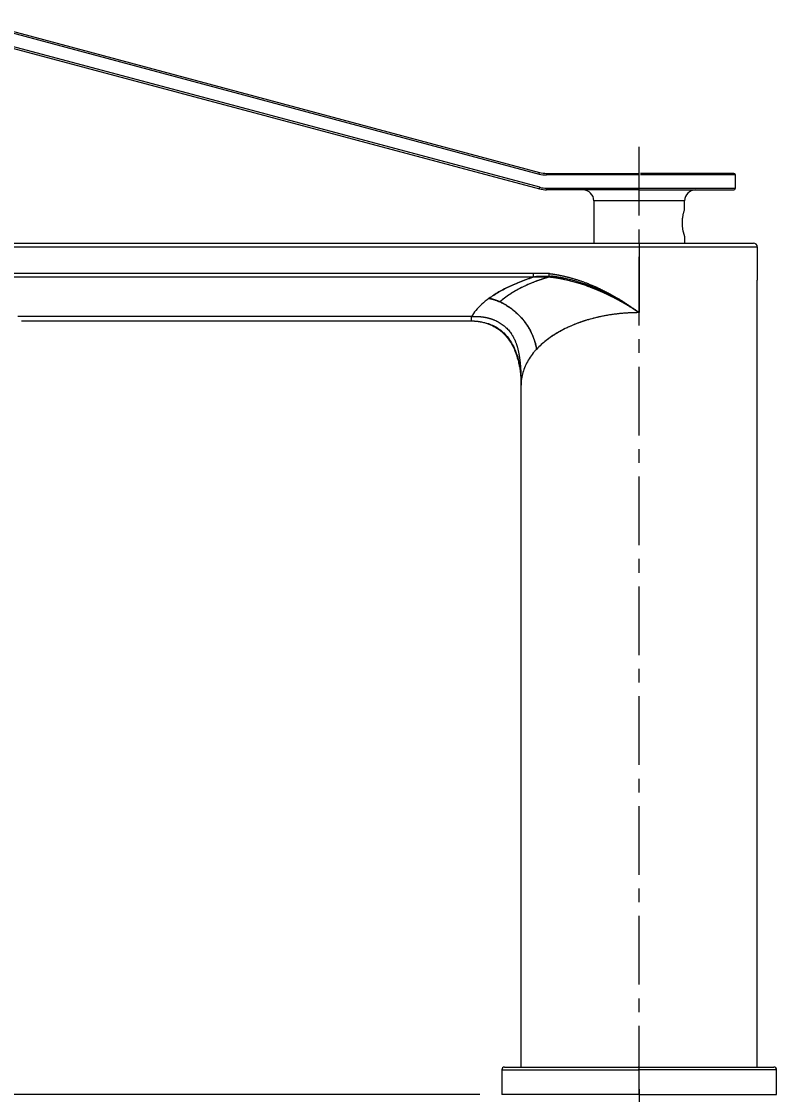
# Model space of a CAD drawing. Extents: x 2070 to 2860, y 0 to 579.
# Drawn here: x 2446.9 to 2584.4, y 273 to 468.4 of the extents above; entities that cross this region are included whole.
import ezdxf

# ---------------------------------------------------------------- set-up
doc = ezdxf.new("R2010")
doc.units = 0
doc.header["$LTSCALE"] = 10
doc.header["$MEASUREMENT"] = 0
doc.header["$PDMODE"] = 3
doc.header["$PDSIZE"] = -10
doc.linetypes.add('CENTER', pattern=[2, 1.25, -0.25, 0.25, -0.25])
doc.layers.get('0').update_dxf_attribs({"linetype": 'CONTINUOUS'})
doc.layers.get('DEFPOINTS').update_dxf_attribs({"linetype": 'CONTINUOUS'})
doc.layers.add('1', color=7, linetype='CONTINUOUS')
doc.layers.add('BODY', color=7, linetype='CONTINUOUS')
doc.styles.add('Daelim Dimension', font='NanumGothic.ttf')
doc.dimstyles.new('DEFAULT', dxfattribs={"dimscale": 2, "dimtxt": 2, "dimasz": 2, "dimexe": 0, "dimexo": 2, "dimgap": 1, "dimtad": 1, "dimdec": 0, "dimzin": 9, "dimdsep": 46, "dimtxsty": 'Daelim Dimension', "dimcen": 0.5, "dimclrd": 5, "dimclre": 5, "dimclrt": 256, "dimadec": 1, "dimazin": 0, "dimtfac": 1, "dimtdec": 0, "dimtix": 1, "dimtmove": 0, "dimatfit": 3, "dimfxl": 1, "dimtolj": 1, "dimtzin": 1, "dimlwd": 9, "dimlwe": 9, "dimarcsym": 0})

# ---------------------------------------------------------------- blocks, each defined once
blk = doc.blocks.new('*D7')
at = {"color": 5, "lineweight": 9, "ltscale": 0.5, "transparency": 16777216}
for p, q in [((2428.25, 403.49), (2428.25, 207.66)), ((2559.38, 274.05), (2559.38, 207.66)), ((2432.25, 209.66), (2555.38, 209.66))]:
    blk.add_line(p, q, dxfattribs=at)
at = {"color": 5, "ltscale": 0.5, "transparency": 16777216}
for points in [[(2432.25, 210.32), (2432.25, 208.99), (2428.25, 209.66)], [(2555.38, 210.32), (2555.38, 208.99), (2559.38, 209.66)]]:
    blk.add_solid(points, dxfattribs=at)
at = {"layer": 'DEFPOINTS', "color": 0, "ltscale": 0.5, "transparency": 16777216}
for p in [(2428.25, 407.49), (2559.38, 278.05), (2559.38, 209.66)]:
    blk.add_point(p, dxfattribs=at)
at = {"color": 7, "ltscale": 0.5, "transparency": 16777216, "insert": (2493.81, 217.11), "char_height": 10, "attachment_point": 5, "style": 'Daelim Dimension'}
blk.add_mtext('\\A1;131', dxfattribs=at)
blk = doc.blocks.new('*D8')
at = {"color": 5, "lineweight": 9, "ltscale": 0.5, "transparency": 16777216}
for p, q in [((2424.25, 407.49), (2387.24, 407.49)), ((2389.24, 403.49), (2389.24, 277.05)), ((2530.38, 273.05), (2387.24, 273.05))]:
    blk.add_line(p, q, dxfattribs=at)
at = {"color": 5, "ltscale": 0.5, "transparency": 16777216}
for points in [[(2388.57, 403.49), (2389.9, 403.49), (2389.24, 407.49)], [(2388.57, 277.05), (2389.9, 277.05), (2389.24, 273.05)]]:
    blk.add_solid(points, dxfattribs=at)
at = {"layer": 'DEFPOINTS', "color": 0, "ltscale": 0.5, "transparency": 16777216}
for p in [(2428.25, 407.49), (2389.24, 273.05), (2534.38, 273.05)]:
    blk.add_point(p, dxfattribs=at)
at = {"color": 7, "ltscale": 0.5, "transparency": 16777216, "insert": (2381.79, 340.27), "char_height": 10, "attachment_point": 5, "rotation": 90, "style": 'Daelim Dimension'}
blk.add_mtext('\\A1;134', dxfattribs=at)
blk = doc.blocks.new('*D10')
at = {"color": 5, "lineweight": 9, "ltscale": 0.5, "transparency": 16777216}
for p, q in [((2434.66, 468.4), (2348.86, 468.4)), ((2350.86, 464.4), (2350.86, 277.05)), ((2530.38, 273.05), (2348.86, 273.05))]:
    blk.add_line(p, q, dxfattribs=at)
at = {"color": 5, "ltscale": 0.5, "transparency": 16777216}
for points in [[(2350.19, 464.4), (2351.52, 464.4), (2350.86, 468.4)], [(2350.19, 277.05), (2351.52, 277.05), (2350.86, 273.05)]]:
    blk.add_solid(points, dxfattribs=at)
at = {"layer": 'DEFPOINTS', "color": 0, "ltscale": 0.5, "transparency": 16777216}
for p in [(2438.66, 468.4), (2350.86, 273.05), (2534.38, 273.05)]:
    blk.add_point(p, dxfattribs=at)
at = {"color": 7, "ltscale": 0.5, "transparency": 16777216, "insert": (2343.41, 370.72), "char_height": 10, "attachment_point": 5, "rotation": 90, "style": 'Daelim Dimension'}
blk.add_mtext('\\A1;195', dxfattribs=at)
blk = doc.blocks.new('*D12')
at = {"color": 5, "lineweight": 9, "ltscale": 0.5, "transparency": 16777216}
for p, q in [((2530.38, 273.05), (2387.24, 273.05)), ((2389.24, 269.05), (2389.24, 115.89)), ((2541.52, 111.89), (2387.24, 111.89))]:
    blk.add_line(p, q, dxfattribs=at)
at = {"color": 5, "ltscale": 0.5, "transparency": 16777216}
for points in [[(2388.57, 269.05), (2389.9, 269.05), (2389.24, 273.05)], [(2388.57, 115.89), (2389.9, 115.89), (2389.24, 111.89)]]:
    blk.add_solid(points, dxfattribs=at)
at = {"layer": 'DEFPOINTS', "color": 0, "ltscale": 0.5, "transparency": 16777216}
for p in [(2534.38, 273.05), (2389.24, 111.89), (2545.52, 111.89)]:
    blk.add_point(p, dxfattribs=at)
at = {"color": 7, "ltscale": 0.5, "transparency": 16777216, "insert": (2381.79, 192.47), "char_height": 10, "attachment_point": 5, "rotation": 90, "style": 'Daelim Dimension'}
blk.add_mtext('\\A1;490', dxfattribs=at)

msp = doc.modelspace()

# ---------------------------------------------------------------- linework, layer by layer
at = {"layer": '1', "color": 7, "linetype": 'Continuous', "lineweight": 13}
for p, q in [((2441.68, 467.28), (2541.16, 440.63)), ((2541.32, 438.21), (2441.06, 464.97)), ((2541.16, 440.63), (2541.24, 440.92)), ((2542.53, 440.75), (2542.53, 440.45)), ((2559.38, 440.45), (2542.53, 440.45)), ((2576.88, 440.45), (2559.62, 440.45)), ((2541.24, 437.92), (2541.32, 438.21)), ((2542.53, 438.05), (2542.53, 437.75)), ((2542.53, 438.05), (2559.38, 438.05)), ((2559.38, 438.05), (2576.88, 438.05)), ((2551.13, 435.75), (2551.13, 435.75)), ((2567.63, 435.75), (2551.13, 435.75)), ((2559.38, 428.05), (2559.38, 427.35)), ((2412.38, 427.35), (2559.38, 427.35)), ((2559.38, 427.35), (2580.88, 427.35)), ((2559.38, 427.35), (2559.38, 415.39)), ((2540.12, 422.51), (2413.88, 422.51)), ((2540.12, 421.87), (2413.88, 421.87)), ((2528.84, 414.66), (2446.3, 414.66)), ((2534.38, 277.55), (2559.22, 277.55)), ((2559.38, 277.55), (2559.22, 277.55)), ((2584.38, 277.55), (2559.38, 277.55))]:
    msp.add_line(p, q, dxfattribs=at)
at = {"layer": '1', "color": 7, "linetype": 'Continuous', "lineweight": 18}
for p, q in [((2441.76, 467.57), (2541.24, 440.92)), ((2441.33, 464.58), (2541.24, 437.92)), ((2542.53, 440.75), (2559.38, 440.75)), ((2576.58, 440.75), (2559.61, 440.75)), ((2576.88, 438.05), (2576.88, 440.45)), ((2559.38, 437.75), (2542.53, 437.75)), ((2559.38, 437.75), (2576.58, 437.75)), ((2551.13, 435.75), (2551.13, 428.05)), ((2567.63, 434.25), (2567.63, 435.75)), ((2412.38, 428.05), (2559.38, 428.05)), ((2559.38, 428.05), (2580.18, 428.05)), ((2567.63, 429.25), (2567.63, 428.05)), ((2580.88, 427.35), (2580.88, 421.3)), ((2540.12, 421.87), (2540.12, 422.51)), ((2580.88, 278.05), (2580.88, 418.8)), ((2446.95, 413.89), (2528.87, 413.89)), ((2537.87, 278.05), (2537.87, 402.21)), ((2534.38, 277.55), (2534.38, 273.05)), ((2534.88, 278.05), (2559.22, 278.05)), ((2559.38, 278.05), (2559.22, 278.05)), ((2559.38, 278.05), (2583.88, 278.05)), ((2584.38, 273.05), (2584.38, 277.55)), ((2559.38, 273.05), (2534.38, 273.05)), ((2559.38, 273.05), (2584.38, 273.05))]:
    msp.add_line(p, q, dxfattribs=at)
at = {"layer": '1', "color": 7, "linetype": 'Continuous', "lineweight": 13}
for centre, radius, start in [((2542.53, 445.75), 5.3, 255), ((2542.53, 442.75), 4.7, 255.0543)]:
    msp.add_arc(centre, radius, start, 270, dxfattribs=at)
at = {"layer": '1', "color": 7, "linetype": 'Continuous', "lineweight": 18}
for centre, radius, start, end in [((2542.53, 445.75), 5, 255, 270), ((2576.58, 440.45), 0.3, 0, 90), ((2542.53, 442.75), 5, 255.0543, 270), ((2549.13, 435.75), 2, 0, 90), ((2569.63, 435.75), 2, 90, 180), ((2576.58, 438.05), 0.3, 270, 0), ((2580.18, 427.35), 0.7, 0, 90), ((2534.88, 277.55), 0.5, 90, 180), ((2583.88, 277.55), 0.5, 0, 90)]:
    msp.add_arc(centre, radius, start, end, dxfattribs=at)
for points, degree, knots in [([(2567.61, 434.19), (2567.6, 434.18), (2567.6, 434.16), (2567.59, 434.13), (2567.58, 434.12), (2567.57, 434.09), (2567.57, 434.08), (2567.55, 434), (2567.52, 433.93), (2567.48, 433.8), (2567.47, 433.75), (2567.45, 433.69), (2567.45, 433.68), (2567.44, 433.65), (2567.43, 433.61), (2567.42, 433.57), (2567.4, 433.48), (2567.39, 433.43), (2567.36, 433.3), (2567.34, 433.24), (2567.32, 433.14), (2567.32, 433.1), (2567.31, 433.05), (2567.3, 433.03), (2567.3, 432.99), (2567.28, 432.9), (2567.27, 432.81), (2567.24, 432.66), (2567.23, 432.58), (2567.22, 432.42), (2567.21, 432.34), (2567.2, 432.24), (2567.2, 432.21), (2567.2, 432.17), (2567.19, 432.11), (2567.19, 432.05), (2567.19, 431.92), (2567.18, 431.75), (2567.19, 431.58), (2567.19, 431.48), (2567.19, 431.45), (2567.19, 431.41), (2567.19, 431.39), (2567.2, 431.33), (2567.2, 431.2), (2567.22, 431.08), (2567.23, 430.92), (2567.24, 430.84), (2567.26, 430.72), (2567.27, 430.69), (2567.28, 430.61), (2567.28, 430.57), (2567.3, 430.47), (2567.32, 430.4), (2567.34, 430.26), (2567.36, 430.19), (2567.37, 430.12), (2567.38, 430.1), (2567.39, 430.07), (2567.39, 430.06), (2567.4, 430.01), (2567.42, 429.92), (2567.44, 429.84), (2567.47, 429.74), (2567.48, 429.7), (2567.5, 429.63), (2567.51, 429.61), (2567.52, 429.58), (2567.52, 429.57), (2567.53, 429.55), (2567.54, 429.5), (2567.57, 429.43), (2567.59, 429.35), (2567.6, 429.31), (2567.61, 429.28), (2567.61, 429.28), (2567.62, 429.27), (2567.62, 429.26), (2567.62, 429.25), (2567.63, 429.25), (2567.63, 429.25)], 3, [0, 0, 0, 0, 0.028622, 0.028622, 0.04537, 0.04537, 0.062118, 0.062118, 0.12911, 0.12911, 0.162605, 0.162605, 0.170979, 0.170979, 0.179353, 0.196101, 0.196101, 0.229597, 0.229597, 0.263093, 0.263093, 0.279841, 0.279841, 0.288215, 0.288215, 0.296589, 0.330084, 0.330084, 0.36358, 0.36358, 0.397076, 0.397076, 0.40545, 0.40545, 0.413824, 0.430572, 0.430572, 0.464067, 0.497563, 0.497563, 0.505937, 0.505937, 0.514311, 0.514311, 0.531059, 0.564555, 0.564555, 0.598051, 0.598051, 0.614798, 0.614798, 0.631546, 0.631546, 0.665042, 0.665042, 0.698538, 0.698538, 0.706912, 0.706912, 0.715286, 0.715286, 0.732034, 0.76553, 0.76553, 0.799025, 0.799025, 0.815773, 0.815773, 0.824147, 0.824147, 0.832521, 0.866017, 0.899513, 0.933008, 0.933008, 0.949756, 0.949756, 0.966504, 0.966504, 1, 1, 1, 1]), ([(2567.61, 434.2), (2567.61, 434.2), (2567.61, 434.2), (2567.61, 434.21), (2567.61, 434.21), (2567.62, 434.23), (2567.62, 434.23), (2567.62, 434.24), (2567.63, 434.25), (2567.63, 434.25)], 3, [0, 0, 0, 0, 0.037538, 0.037538, 0.278154, 0.278154, 0.518769, 0.518769, 1, 1, 1, 1]), ([(2567.63, 429.25), (2567.63, 429.25), (2567.62, 429.25), (2567.62, 429.26), (2567.62, 429.26), (2567.62, 429.26)], 3, [0, 0, 0, 0, 0.801609, 0.801609, 1, 1, 1, 1]), ([(2532.04, 417.99), (2532.6, 418.39), (2533.8, 419.17), (2535.52, 420.06), (2537.02, 420.73), (2538.58, 421.35), (2539.83, 421.78), (2540.69, 422.05)], 3, [0, 0, 0, 0, 0.25, 0.5, 0.625, 0.75, 1, 1, 1, 1]), ([(2543.57, 422.05), (2543, 421.89), (2542.16, 421.64), (2541.06, 421.28), (2539.45, 420.68), (2537.46, 419.75), (2536.1, 418.96), (2535.09, 418.25), (2534.37, 417.65), (2534.03, 417.34)], 5, [0, 0, 0, 0, 0, 0, 0.25, 0.375, 0.5, 0.75, 1, 1, 1, 1, 1, 1]), ([(2540.69, 422.05), (2541.17, 422.05), (2541.89, 422.05), (2542.84, 422.05), (2543.32, 422.05), (2543.57, 422.05)], 3, [0, 0, 0, 0, 0.5, 0.75, 1, 1, 1, 1]), ([(2542.99, 421.91), (2542.99, 421.91), (2542.99, 421.92), (2543, 421.92), (2543, 421.93), (2543, 421.94), (2543, 421.95), (2543, 421.96), (2543, 421.97), (2543, 421.98), (2543, 421.99), (2543, 422), (2543, 422.01), (2543, 422.02), (2543, 422.03), (2543, 422.04), (2543, 422.05), (2543, 422.07), (2543.01, 422.08), (2543.01, 422.09), (2543.01, 422.1), (2543.01, 422.12), (2543.01, 422.13), (2543.01, 422.15), (2543.01, 422.17), (2543.01, 422.19), (2543.01, 422.21), (2543.02, 422.24), (2543.02, 422.26), (2543.02, 422.29), (2543.02, 422.32), (2543.02, 422.34), (2543.02, 422.37), (2543.03, 422.4), (2543.03, 422.42), (2543.03, 422.45), (2543.03, 422.48), (2543.03, 422.49), (2543.03, 422.5)], 3, [0, 0, 0, 0, 0.019017, 0.038299, 0.057846, 0.077655, 0.097726, 0.118056, 0.138645, 0.159489, 0.180587, 0.201935, 0.22353, 0.245369, 0.267447, 0.289762, 0.312307, 0.335079, 0.358073, 0.381282, 0.4047, 0.428322, 0.452141, 0.476151, 0.500342, 0.539867, 0.579319, 0.618666, 0.657877, 0.696922, 0.735773, 0.774399, 0.812774, 0.850871, 0.888665, 0.926133, 0.963252, 1, 1, 1, 1]), ([(2543.57, 422.05), (2544.29, 421.96), (2545.75, 421.72), (2548.75, 421.01), (2551.99, 419.84), (2555.25, 418.12), (2557.72, 416.56), (2559.38, 415.39)], 5, [0, 0, 0, 0, 0, 0, 0.25, 0.5, 1, 1, 1, 1, 1, 1]), ([(2542.93, 421.86), (2542.49, 421.74), (2542.05, 421.6), (2541.19, 421.31), (2540.76, 421.16), (2539.93, 420.84), (2539.52, 420.67), (2538.72, 420.32), (2538.33, 420.14), (2537.57, 419.76), (2537.2, 419.56), (2536.49, 419.15), (2536.15, 418.94), (2535.49, 418.5), (2535.17, 418.28), (2534.58, 417.82), (2534.3, 417.58), (2534.03, 417.34)], 3, [0, 0, 0, 0, 0.125, 0.125, 0.25, 0.25, 0.375, 0.375, 0.5, 0.5, 0.625, 0.625, 0.75, 0.75, 0.875, 0.875, 1, 1, 1, 1]), ([(2542.99, 421.91), (2542.99, 421.91), (2542.99, 421.9), (2542.99, 421.9), (2542.99, 421.9), (2542.98, 421.89), (2542.98, 421.89), (2542.97, 421.88), (2542.96, 421.88), (2542.94, 421.87), (2542.94, 421.87), (2542.93, 421.86)], 3, [0, 0, 0, 0, 0.125, 0.125, 0.25, 0.25, 0.5, 0.5, 0.75, 0.75, 1, 1, 1, 1]), ([(2580.88, 418.8), (2580.88, 418.8), (2580.87, 418.8), (2580.87, 418.83), (2580.87, 418.84), (2580.87, 418.86), (2580.87, 418.86), (2580.87, 418.88), (2580.87, 418.88), (2580.87, 418.92), (2580.87, 418.96), (2580.86, 419.02), (2580.86, 419.03), (2580.86, 419.05), (2580.86, 419.07), (2580.86, 419.11), (2580.86, 419.13), (2580.85, 419.22), (2580.85, 419.28), (2580.85, 419.37), (2580.85, 419.39), (2580.85, 419.42), (2580.85, 419.47), (2580.84, 419.57), (2580.84, 419.64), (2580.84, 419.7), (2580.84, 419.72), (2580.84, 419.76), (2580.84, 419.78), (2580.84, 419.88), (2580.84, 419.96), (2580.84, 420.09), (2580.84, 420.13), (2580.84, 420.19), (2580.84, 420.21), (2580.84, 420.25), (2580.84, 420.27), (2580.84, 420.37), (2580.84, 420.45), (2580.84, 420.54), (2580.84, 420.56), (2580.85, 420.6), (2580.85, 420.62), (2580.85, 420.67), (2580.85, 420.71), (2580.85, 420.81), (2580.85, 420.87), (2580.86, 420.96), (2580.86, 420.99), (2580.86, 421.04), (2580.86, 421.09), (2580.87, 421.13), (2580.87, 421.17), (2580.87, 421.19), (2580.87, 421.23), (2580.87, 421.26), (2580.87, 421.28), (2580.87, 421.28), (2580.87, 421.29), (2580.87, 421.29), (2580.87, 421.29), (2580.88, 421.3), (2580.88, 421.3)], 3, [0, 0, 0, 0, 0.062502, 0.062502, 0.093754, 0.093754, 0.109379, 0.109379, 0.125005, 0.125005, 0.187507, 0.187507, 0.203133, 0.203133, 0.218758, 0.218758, 0.25001, 0.25001, 0.312512, 0.312512, 0.328138, 0.328138, 0.343763, 0.375015, 0.406266, 0.406266, 0.421891, 0.421891, 0.437517, 0.437517, 0.500019, 0.500019, 0.531271, 0.531271, 0.546896, 0.546896, 0.562522, 0.562522, 0.625024, 0.625024, 0.64065, 0.64065, 0.656275, 0.656275, 0.687527, 0.687527, 0.750029, 0.750029, 0.78128, 0.78128, 0.812532, 0.843783, 0.843783, 0.875034, 0.875034, 0.937536, 0.937536, 0.953162, 0.953162, 0.968788, 0.968788, 1, 1, 1, 1]), ([(2540.72, 408.76), (2540.53, 409.84), (2540.02, 411.47), (2538.92, 413.54), (2537.37, 415.31), (2535.5, 416.61), (2534.53, 417.12), (2534.03, 417.34)], 5, [0, 0, 0, 0, 0, 0, 0.5, 0.75, 1, 1, 1, 1, 1, 1]), ([(2559.38, 415.39), (2558.33, 415.39), (2556.75, 415.33), (2554.6, 415.13), (2551.36, 414.56), (2547.36, 413.3), (2544.62, 411.96), (2542.64, 410.61), (2541.32, 409.4), (2540.72, 408.76)], 5, [0, 0, 0, 0, 0, 0, 0.25, 0.375, 0.5, 0.75, 1, 1, 1, 1, 1, 1]), ([(2528.74, 413.89), (2529.57, 413.9), (2531.08, 413.73), (2533.14, 412.97), (2534.77, 411.79), (2536.31, 409.91), (2537.3, 407.42), (2537.73, 405.43), (2537.83, 404.5)], 3, [0, 0, 0, 0, 0.171101, 0.322426, 0.457174, 0.582004, 0.811954, 1, 1, 1, 1]), ([(2528.74, 413.89), (2529.57, 413.9), (2531.08, 413.73), (2533.14, 412.97), (2534.77, 411.79), (2536.31, 409.91), (2537.3, 407.42), (2537.73, 405.43), (2537.83, 404.5)], 3, [0, 0, 0, 0, 0.171101, 0.322426, 0.457174, 0.582004, 0.811954, 1, 1, 1, 1]), ([(2528.84, 413.89), (2528.85, 413.89), (2528.88, 413.89), (2528.93, 413.89), (2528.98, 413.89), (2529.03, 413.89), (2529.08, 413.88), (2529.12, 413.88), (2529.17, 413.88), (2529.22, 413.88), (2529.27, 413.88), (2529.31, 413.87), (2529.36, 413.87), (2529.41, 413.87), (2529.45, 413.87), (2529.5, 413.86), (2529.55, 413.86), (2529.59, 413.86), (2529.64, 413.85), (2529.69, 413.85), (2529.73, 413.84), (2529.78, 413.84), (2529.82, 413.83), (2529.87, 413.83), (2529.91, 413.82), (2529.96, 413.82), (2530, 413.81), (2530.05, 413.81), (2530.09, 413.8), (2530.14, 413.8), (2530.18, 413.79), (2530.23, 413.78), (2530.27, 413.78), (2530.31, 413.77), (2530.36, 413.76), (2530.4, 413.75), (2530.45, 413.75), (2530.49, 413.74), (2530.53, 413.73), (2530.57, 413.72), (2530.62, 413.71), (2530.77, 413.68), (2531.02, 413.62), (2531.37, 413.53), (2531.7, 413.42), (2532.02, 413.31), (2532.35, 413.17), (2532.71, 413), (2533.09, 412.8), (2533.43, 412.59), (2533.81, 412.34), (2534.21, 412.03), (2534.62, 411.66), (2535.01, 411.26), (2535.39, 410.82), (2535.75, 410.33), (2536.06, 409.84), (2536.32, 409.37), (2536.55, 408.9), (2536.77, 408.4), (2536.96, 407.9), (2537.12, 407.42), (2537.26, 406.95), (2537.41, 406.38), (2537.56, 405.68), (2537.66, 405.08), (2537.72, 404.66), (2537.75, 404.44), (2537.77, 404.23), (2537.79, 404.03), (2537.8, 403.87), (2537.82, 403.73), (2537.83, 403.59), (2537.84, 403.45), (2537.84, 403.31), (2537.85, 403.18), (2537.86, 403.04), (2537.86, 402.9), (2537.87, 402.76), (2537.87, 402.62), (2537.87, 402.48), (2537.87, 402.34), (2537.87, 402.25), (2537.87, 402.21)], 3, [0, 0, 0, 0, 0.002908, 0.005808, 0.008701, 0.011586, 0.014464, 0.017334, 0.020197, 0.023053, 0.025901, 0.028742, 0.031575, 0.0344, 0.037219, 0.04003, 0.042833, 0.045629, 0.048418, 0.051199, 0.053973, 0.056739, 0.059498, 0.06225, 0.064994, 0.067731, 0.070461, 0.073183, 0.075899, 0.078606, 0.081307, 0.084, 0.086686, 0.089365, 0.092037, 0.094702, 0.097359, 0.100009, 0.102652, 0.105288, 0.107917, 0.110538, 0.133291, 0.155084, 0.175935, 0.195868, 0.214902, 0.241692, 0.267247, 0.291622, 0.31487, 0.348988, 0.382398, 0.415244, 0.450781, 0.487132, 0.524436, 0.554361, 0.585736, 0.618504, 0.653607, 0.681199, 0.710449, 0.741373, 0.788165, 0.839505, 0.851954, 0.864774, 0.877964, 0.891523, 0.899862, 0.908204, 0.916549, 0.924896, 0.933244, 0.941593, 0.949941, 0.958289, 0.966636, 0.974981, 0.983324, 0.991664, 1, 1, 1, 1]), ([(2540.72, 408.76), (2540.58, 408.61), (2540.14, 408.12), (2539.49, 407.27), (2538.85, 406.18), (2538.36, 405.07), (2538.03, 403.91), (2537.89, 402.95), (2537.87, 402.38), (2537.87, 402.21)], 3, [0, 0, 0, 0, 0.073954, 0.240673, 0.408118, 0.577092, 0.74782, 0.925174, 1, 1, 1, 1]), ([(2537.83, 404.57), (2537.83, 404.53), (2537.83, 404.44), (2537.84, 404.28), (2537.84, 404.1), (2537.85, 403.92), (2537.86, 403.74), (2537.86, 403.56), (2537.86, 403.4), (2537.87, 403.3), (2537.87, 403.26)], 3, [0, 0, 0, 0, 0.090395, 0.222546, 0.356858, 0.493329, 0.631956, 0.772738, 0.915674, 1, 1, 1, 1])]:
    msp.add_open_spline(points, degree=degree, knots=knots, dxfattribs=at)
for points, degree in [([(2543.03, 422.5), (2542.93, 422.5), (2542.73, 422.51), (2542.39, 422.51), (2542.01, 422.51), (2541.6, 422.51), (2541.15, 422.51), (2540.66, 422.51), (2540.31, 422.51), (2540.12, 422.51)], 3), ([(2542.93, 421.86), (2542.83, 421.87), (2542.63, 421.87), (2542.3, 421.87), (2541.93, 421.87), (2541.53, 421.87), (2541.1, 421.87), (2540.64, 421.87), (2540.3, 421.87), (2540.12, 421.87)], 3), ([(2532.04, 417.99), (2531.57, 417.64), (2530.7, 416.93), (2529.62, 415.81), (2529.07, 415.05), (2528.84, 414.66)], 3), ([(2534.03, 417.34), (2533.64, 417.52), (2533.25, 417.67), (2532.85, 417.8), (2532.44, 417.9), (2532.04, 417.99)], 5), ([(2537.85, 403.27), (2537.92, 402.98)], 1), ([(2537.85, 403.27), (2537.92, 402.98)], 1)]:
    msp.add_open_spline(points, degree=degree, dxfattribs=at)
at = {"layer": '1', "color": 7, "linetype": 'Continuous', "lineweight": 13}
for points, degree, knots in [([(2543.03, 422.5), (2544.44, 422.34), (2545.91, 421.99), (2547.74, 421.55), (2549.6, 420.86), (2551.86, 420.01), (2554.08, 418.8), (2556.68, 417.39), (2559.38, 415.39)], 2, [0, 0, 0, 0.25, 0.25, 0.5, 0.5, 0.75, 0.75, 1, 1, 1]), ([(2540.12, 421.87), (2539.46, 421.65), (2538.41, 421.28), (2537.02, 420.73), (2535.52, 420.06), (2533.8, 419.17), (2532.6, 418.39), (2532.04, 417.99)], 3, [0, 0, 0, 0, 0.206044, 0.33837, 0.470696, 0.735348, 1, 1, 1, 1]), ([(2542.99, 421.91), (2543.02, 421.91), (2543.07, 421.9), (2543.14, 421.89), (2543.21, 421.88), (2543.29, 421.88), (2543.36, 421.87), (2543.43, 421.86), (2543.51, 421.85), (2543.58, 421.84), (2543.65, 421.83), (2543.73, 421.82), (2543.8, 421.81), (2543.87, 421.8), (2543.95, 421.79), (2544.02, 421.78), (2544.09, 421.77), (2544.16, 421.76), (2544.24, 421.75), (2544.31, 421.74), (2544.38, 421.72), (2544.46, 421.71), (2544.53, 421.7), (2544.6, 421.69), (2544.68, 421.68), (2544.75, 421.66), (2544.82, 421.65), (2544.89, 421.64), (2544.97, 421.62), (2545.04, 421.61), (2545.11, 421.6), (2545.18, 421.58), (2545.26, 421.57), (2545.33, 421.55), (2545.4, 421.54), (2545.47, 421.53), (2545.55, 421.51), (2545.62, 421.5), (2545.69, 421.48), (2545.76, 421.46), (2545.84, 421.45), (2546.04, 421.4), (2546.38, 421.33), (2546.84, 421.21), (2547.3, 421.09), (2547.76, 420.96), (2548.12, 420.86), (2548.41, 420.77), (2548.66, 420.69), (2549.02, 420.58), (2549.48, 420.42), (2550.03, 420.23), (2550.44, 420.08), (2550.66, 419.99), (2550.68, 419.99), (2550.69, 419.98), (2550.71, 419.97), (2550.73, 419.97), (2550.76, 419.96), (2550.78, 419.95), (2550.81, 419.94), (2550.84, 419.92), (2550.87, 419.91), (2550.91, 419.9), (2550.94, 419.88), (2550.98, 419.87), (2551.02, 419.85), (2551.07, 419.83), (2551.11, 419.82), (2551.16, 419.8), (2551.21, 419.78), (2551.27, 419.75), (2551.32, 419.73), (2551.38, 419.71), (2551.44, 419.68), (2551.5, 419.66), (2551.56, 419.63), (2551.63, 419.61), (2551.7, 419.58), (2551.77, 419.55), (2551.84, 419.52), (2551.92, 419.49), (2551.99, 419.45), (2552.07, 419.42), (2552.16, 419.38), (2552.24, 419.35), (2552.32, 419.31), (2552.41, 419.27), (2552.5, 419.23), (2552.6, 419.19), (2552.69, 419.15), (2552.79, 419.1), (2552.89, 419.06), (2552.99, 419.01), (2553.09, 418.96), (2553.2, 418.91), (2553.3, 418.86), (2553.41, 418.81), (2553.52, 418.76), (2553.64, 418.7), (2553.75, 418.65), (2553.87, 418.59), (2553.99, 418.53), (2554.11, 418.47), (2554.24, 418.41), (2554.36, 418.35), (2554.49, 418.28), (2554.62, 418.21), (2554.75, 418.15), (2554.88, 418.08), (2555.02, 418.01), (2555.16, 417.93), (2555.3, 417.86), (2555.44, 417.78), (2555.58, 417.7), (2555.73, 417.62), (2555.87, 417.54), (2556.02, 417.46), (2556.17, 417.37), (2556.33, 417.29), (2556.48, 417.2), (2556.64, 417.11), (2556.8, 417.01), (2556.96, 416.92), (2557.12, 416.82), (2557.28, 416.73), (2557.45, 416.63), (2557.61, 416.52), (2557.78, 416.42), (2557.95, 416.31), (2558.13, 416.21), (2558.3, 416.1), (2558.47, 415.98), (2558.65, 415.87), (2558.83, 415.75), (2559.01, 415.63), (2559.19, 415.51), (2559.31, 415.43), (2559.38, 415.39)], 3, [0, 0, 0, 0, 0.004141, 0.008282, 0.012423, 0.016565, 0.020708, 0.024851, 0.028994, 0.033138, 0.037282, 0.041427, 0.045572, 0.049718, 0.053864, 0.058011, 0.062158, 0.066306, 0.070454, 0.074603, 0.078752, 0.082901, 0.087051, 0.091202, 0.095353, 0.099505, 0.103657, 0.107809, 0.111962, 0.116116, 0.12027, 0.124424, 0.128579, 0.132734, 0.13689, 0.141047, 0.145203, 0.149361, 0.153518, 0.157676, 0.161835, 0.165994, 0.192865, 0.219752, 0.246653, 0.273567, 0.300492, 0.309436, 0.324398, 0.345383, 0.372395, 0.405442, 0.444533, 0.445249, 0.446103, 0.447095, 0.448224, 0.449492, 0.450897, 0.452441, 0.454122, 0.455941, 0.457898, 0.459993, 0.462226, 0.464597, 0.467105, 0.469752, 0.472537, 0.47546, 0.478521, 0.48172, 0.485057, 0.488532, 0.492145, 0.495897, 0.499786, 0.503814, 0.50798, 0.512285, 0.516727, 0.521308, 0.526028, 0.530885, 0.535882, 0.541017, 0.54629, 0.551702, 0.557252, 0.562941, 0.568769, 0.574736, 0.580841, 0.587085, 0.593468, 0.59999, 0.606651, 0.613451, 0.62039, 0.627468, 0.634685, 0.642042, 0.649538, 0.657173, 0.664947, 0.672861, 0.680915, 0.689108, 0.697441, 0.705913, 0.714525, 0.723277, 0.732169, 0.7412, 0.750372, 0.759683, 0.769135, 0.778726, 0.788458, 0.798329, 0.808341, 0.818492, 0.828784, 0.839216, 0.849788, 0.860499, 0.871351, 0.882343, 0.893476, 0.904748, 0.916161, 0.927715, 0.93941, 0.951246, 0.963222, 0.97534, 0.987599, 1, 1, 1, 1]), ([(2532.04, 417.99), (2532.38, 417.92), (2532.71, 417.83), (2533.21, 417.67), (2533.38, 417.61), (2533.71, 417.48), (2533.87, 417.42), (2534.03, 417.34)], 3, [0, 0, 0, 0, 0.5, 0.5, 0.75, 0.75, 1, 1, 1, 1]), ([(2534.03, 417.34), (2534.24, 417.25), (2534.44, 417.15), (2534.85, 416.94), (2535.05, 416.83), (2535.64, 416.46), (2536.03, 416.2), (2536.76, 415.61), (2537.12, 415.29), (2537.79, 414.61), (2538.11, 414.25), (2538.69, 413.5), (2538.97, 413.1), (2539.46, 412.28), (2539.69, 411.86), (2540.08, 411), (2540.25, 410.55), (2540.53, 409.66), (2540.64, 409.21), (2540.72, 408.76)], 3, [0, 0, 0, 0, 0.0625, 0.0625, 0.125, 0.125, 0.25, 0.25, 0.375, 0.375, 0.5, 0.5, 0.625, 0.625, 0.75, 0.75, 0.875, 0.875, 1, 1, 1, 1]), ([(2528.84, 414.66), (2528.85, 414.66), (2528.88, 414.67), (2528.93, 414.67), (2528.98, 414.67), (2529.03, 414.68), (2529.07, 414.68), (2529.12, 414.68), (2529.17, 414.69), (2529.22, 414.69), (2529.26, 414.69), (2529.31, 414.69), (2529.36, 414.69), (2529.4, 414.7), (2529.45, 414.7), (2529.5, 414.7), (2529.54, 414.7), (2529.59, 414.7), (2529.63, 414.7), (2529.68, 414.7), (2529.72, 414.7), (2529.77, 414.7), (2529.82, 414.7), (2529.86, 414.7), (2529.91, 414.7), (2529.95, 414.7), (2530, 414.69), (2530.04, 414.69), (2530.08, 414.69), (2530.13, 414.69), (2530.17, 414.69), (2530.22, 414.68), (2530.26, 414.68), (2530.3, 414.68), (2530.35, 414.68), (2530.39, 414.67), (2530.43, 414.67), (2530.48, 414.66), (2530.52, 414.66), (2530.56, 414.66), (2530.61, 414.65), (2530.65, 414.65), (2530.69, 414.64), (2530.73, 414.64), (2530.77, 414.63), (2530.82, 414.63), (2530.86, 414.62), (2530.9, 414.62), (2530.94, 414.61), (2530.98, 414.61), (2531.02, 414.6), (2531.06, 414.59), (2531.1, 414.59), (2531.14, 414.58), (2531.18, 414.58), (2531.22, 414.57), (2531.26, 414.56), (2531.3, 414.55), (2531.34, 414.55), (2531.38, 414.54), (2531.42, 414.53), (2531.46, 414.52), (2531.5, 414.52), (2531.54, 414.51), (2531.57, 414.5), (2531.61, 414.49), (2531.65, 414.48), (2531.69, 414.48), (2531.72, 414.47), (2531.76, 414.46), (2531.8, 414.45), (2531.84, 414.44), (2531.87, 414.43), (2531.91, 414.42), (2531.95, 414.41), (2531.98, 414.4), (2532.02, 414.39), (2532.05, 414.38), (2532.09, 414.37), (2532.12, 414.36), (2532.16, 414.35), (2532.19, 414.34), (2532.23, 414.33), (2532.26, 414.32), (2532.3, 414.31), (2532.33, 414.3), (2532.36, 414.29), (2532.4, 414.28), (2532.43, 414.27), (2532.46, 414.26), (2532.5, 414.25), (2532.53, 414.24), (2532.56, 414.23), (2532.59, 414.21), (2532.63, 414.2), (2532.66, 414.19), (2532.69, 414.18), (2532.72, 414.17), (2532.75, 414.16), (2532.78, 414.14), (2532.81, 414.13), (2532.84, 414.12), (2532.88, 414.11), (2532.91, 414.1), (2532.94, 414.08), (2532.97, 414.07), (2532.99, 414.06), (2533.02, 414.05), (2533.19, 413.98), (2533.49, 413.84), (2533.89, 413.62), (2534.28, 413.37), (2534.64, 413.11), (2534.97, 412.83), (2535.28, 412.54), (2535.57, 412.24), (2535.83, 411.93), (2536.02, 411.67), (2536.16, 411.46), (2536.26, 411.3), (2536.35, 411.15), (2536.44, 410.98), (2536.53, 410.82), (2536.62, 410.65), (2536.7, 410.47), (2536.78, 410.3), (2536.85, 410.12), (2536.93, 409.93), (2536.99, 409.74), (2537.06, 409.55), (2537.12, 409.36), (2537.18, 409.16), (2537.24, 408.96), (2537.29, 408.76), (2537.34, 408.55), (2537.39, 408.34), (2537.44, 408.13), (2537.48, 407.91), (2537.52, 407.69), (2537.55, 407.51), (2537.57, 407.35), (2537.59, 407.23), (2537.61, 407.11), (2537.62, 406.99), (2537.64, 406.86), (2537.66, 406.73), (2537.67, 406.6), (2537.69, 406.46), (2537.7, 406.33), (2537.71, 406.18), (2537.73, 406.04), (2537.74, 405.89), (2537.75, 405.75), (2537.76, 405.59), (2537.78, 405.44), (2537.79, 405.28), (2537.8, 405.12), (2537.81, 404.96), (2537.82, 404.79), (2537.82, 404.66), (2537.83, 404.59), (2537.83, 404.57)], 3, [0, 0, 0, 0, 0.003008, 0.006009, 0.009, 0.011983, 0.014958, 0.017924, 0.020882, 0.023831, 0.026771, 0.029703, 0.032626, 0.03554, 0.038445, 0.041342, 0.044229, 0.047108, 0.049978, 0.052839, 0.05569, 0.058533, 0.061367, 0.064191, 0.067007, 0.069813, 0.07261, 0.075398, 0.078176, 0.080945, 0.083705, 0.086456, 0.089197, 0.091928, 0.09465, 0.097363, 0.100066, 0.102759, 0.105443, 0.108117, 0.110781, 0.113436, 0.116081, 0.118716, 0.121341, 0.123957, 0.126563, 0.129158, 0.131744, 0.13432, 0.136886, 0.139442, 0.141988, 0.144524, 0.14705, 0.149565, 0.152071, 0.154566, 0.157051, 0.159526, 0.161991, 0.164446, 0.16689, 0.169324, 0.171747, 0.17416, 0.176563, 0.178955, 0.181337, 0.183709, 0.18607, 0.18842, 0.19076, 0.19309, 0.195409, 0.197717, 0.200015, 0.202302, 0.204578, 0.206844, 0.209099, 0.211344, 0.213578, 0.215801, 0.218013, 0.220215, 0.222406, 0.224586, 0.226756, 0.228914, 0.231062, 0.233199, 0.235325, 0.23744, 0.239545, 0.241638, 0.243721, 0.245793, 0.247854, 0.249904, 0.251943, 0.253971, 0.255988, 0.257995, 0.25999, 0.261974, 0.263948, 0.26591, 0.267862, 0.297318, 0.326025, 0.354011, 0.381312, 0.407965, 0.434015, 0.459514, 0.484518, 0.509092, 0.520409, 0.531863, 0.543461, 0.555209, 0.567114, 0.579182, 0.591418, 0.603828, 0.616416, 0.629186, 0.642145, 0.655294, 0.668639, 0.682182, 0.695929, 0.709881, 0.724042, 0.738415, 0.753004, 0.767811, 0.782838, 0.79809, 0.806059, 0.814234, 0.822615, 0.831201, 0.839994, 0.848991, 0.858193, 0.8676, 0.877212, 0.887027, 0.897046, 0.907269, 0.917695, 0.928323, 0.939154, 0.950187, 0.961421, 0.972858, 0.984495, 0.996333, 1, 1, 1, 1]), ([(2528.84, 413.89), (2528.84, 413.89), (2528.84, 413.9), (2528.84, 413.97), (2528.84, 414.02), (2528.84, 414.15), (2528.84, 414.23), (2528.84, 414.42), (2528.84, 414.54), (2528.84, 414.66)], 3, [0, 0, 0, 0, 0.25, 0.25, 0.5, 0.5, 0.75, 0.75, 1, 1, 1, 1]), ([(2559.38, 415.39), (2558.48, 415.39), (2557.58, 415.36), (2555.79, 415.22), (2554.9, 415.11), (2553.13, 414.83), (2552.26, 414.66), (2550.98, 414.35), (2550.55, 414.23), (2549.92, 414.05), (2549.61, 413.96), (2549.25, 413.84), (2549.07, 413.78), (2548.99, 413.75), (2548.94, 413.73), (2548.92, 413.73), (2548.91, 413.72), (2548.9, 413.72), (2548.9, 413.72), (2548.9, 413.72), (2548.9, 413.72), (2548.51, 413.59), (2548.13, 413.45), (2547.36, 413.14), (2546.99, 412.98), (2546.24, 412.64), (2545.87, 412.47), (2545.15, 412.09), (2544.79, 411.89), (2544.09, 411.48), (2543.75, 411.26), (2543.09, 410.81), (2542.76, 410.58), (2542.14, 410.09), (2541.84, 409.84), (2541.26, 409.31), (2540.98, 409.04), (2540.72, 408.76)], 3, [0, 0, 0, 0, 0.125, 0.125, 0.25, 0.25, 0.375, 0.375, 0.4375, 0.4375, 0.46875, 0.484375, 0.492188, 0.496094, 0.498047, 0.499023, 0.499512, 0.499756, 0.499878, 0.499878, 0.5, 0.5, 0.5625, 0.5625, 0.625, 0.625, 0.6875, 0.6875, 0.75, 0.75, 0.8125, 0.8125, 0.875, 0.875, 0.9375, 0.9375, 1, 1, 1, 1]), ([(2537.87, 402.21), (2537.87, 402.24), (2537.87, 402.31), (2537.87, 402.4), (2537.87, 402.5), (2537.87, 402.6), (2537.87, 402.7), (2537.87, 402.8), (2537.87, 402.89), (2537.87, 402.99), (2537.87, 403.09), (2537.87, 403.18), (2537.87, 403.24), (2537.87, 403.26)], 3, [0, 0, 0, 0, 0.09502, 0.189388, 0.283105, 0.376171, 0.468585, 0.560347, 0.651458, 0.741918, 0.831726, 0.920883, 1, 1, 1, 1])]:
    msp.add_open_spline(points, degree=degree, knots=knots, dxfattribs=at)
at = {"layer": 'BODY', "color": 1, "linetype": 'CENTER', "lineweight": 5}
msp.add_line((2559.38, 273.05), (2559.38, 446.22), dxfattribs=at)

# ---------------------------------------------------------------- dimensions: what is measured, and where the dimension line sits
at = {"color": 5, "ltscale": 0.5}
for base, p1, picture, middle in [((2350.86, 273.05), (2438.66, 468.4), '*D10', (2343.41, 370.72)), ((2389.24, 273.05), (2428.25, 407.49), '*D8', (2381.79, 340.27))]:
    dim = msp.add_linear_dim(base=base, p1=p1, p2=(2534.38, 273.05), angle=90, dimstyle='DEFAULT', override={"dimtxt": 5, "dimexe": 1, "dimclrt": 7}, dxfattribs=at)
    dim.commit()
    dim.dimension.update_dxf_attribs({"geometry": picture, "text_midpoint": middle})
dim = msp.add_linear_dim(base=(2559.38, 209.66), p1=(2428.25, 407.49), p2=(2559.38, 278.05), dimstyle='DEFAULT', override={"dimtxt": 5, "dimexe": 1, "dimclrt": 7}, dxfattribs=at)
dim.commit()
dim.dimension.update_dxf_attribs({"geometry": '*D7', "text_midpoint": (2493.81, 217.11)})
dim = msp.add_linear_dim(base=(2389.24, 111.89), p1=(2534.38, 273.05), p2=(2545.52, 111.89), angle=90, text='490', dimstyle='DEFAULT', override={"dimtxt": 5, "dimexe": 1, "dimclrt": 7}, dxfattribs=at)
dim.commit()
dim.dimension.update_dxf_attribs({"geometry": '*D12', "text_midpoint": (2381.79, 192.47)})

doc.saveas('drawing.dxf')
